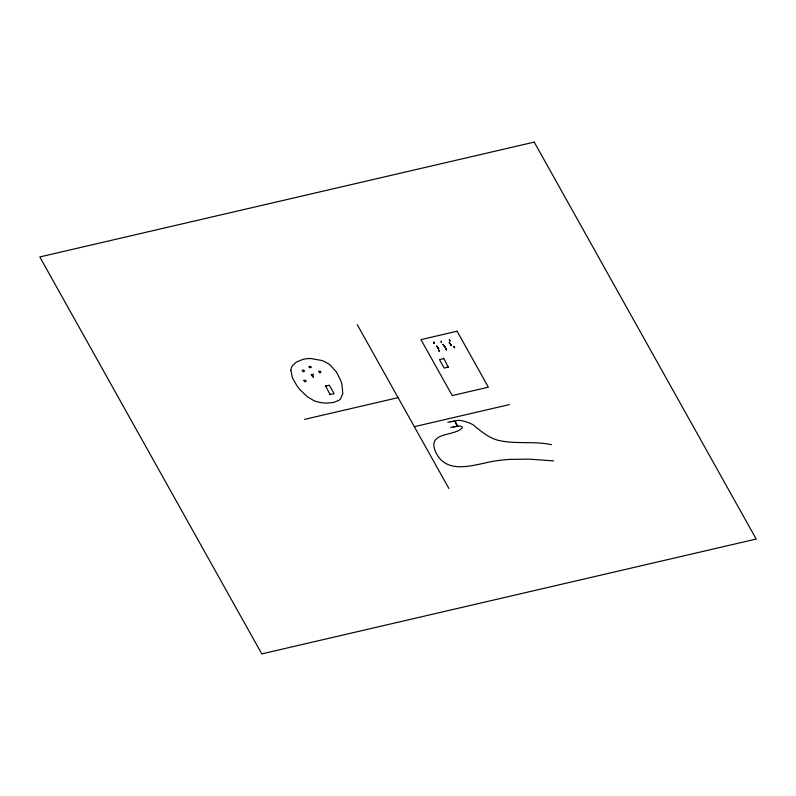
<?xml version="1.0" encoding="UTF-8"?>
<svg xmlns="http://www.w3.org/2000/svg" width="796" height="796" viewBox="0 0 796 796"><rect width="100%" height="100%" fill="white"/><g stroke="black" fill="none" stroke-linecap="round" stroke-linejoin="round"><path stroke-width="1.19" d="M313.057 376.856C307.525 369.802 316.957 381.772 311.883 374.369M325.325 386.13L329.345 385.194L334.081 393.662L330.061 394.597L325.455 385.572M330.061 394.597L330.191 394.04M443.501 358.678L439.482 359.613L444.218 368.08L448.238 367.145L443.631 358.12M448.238 367.145L448.367 366.598M313.375 374.08L313.684 374.18M450.715 427.343L457.8 426.348C447.541 415.044 472.516 422.368 475.361 426.765C480.724 430.905 485.978 435.342 492.197 438.168A30.268 22.278 13.5 0 0 497.092 440.029C514.853 444.665 533.589 440.725 551.519 444.705M457.8 426.348L454.984 420.985L450.257 421.641M313.166 376.737L311.415 374.737L311.883 374.498M433.92 342.34L434.118 343.454L433.631 341.902M449.392 339.952L449.561 340.429L449.302 339.982M441.342 341.892L441.372 342.549L441.054 340.967M436.566 346.121L437.253 346.927L436.954 346.011M442.855 344.419L443.531 345.225L443.243 344.32M449.849 343.524L449.451 342.638M437.939 348.041L438.626 348.847L437.85 347.414M444.228 346.34L444.904 347.155L444.138 345.713M450.436 344.668L451.123 345.474L450.347 344.041M438.477 350.111L438.904 350.001M446.367 349.195L446.367 349.872L445.869 348.32M453.7 346.439L454.038 346.35M438.735 350.558L439.482 351.534L439.153 350.449M453.869 346.897L454.615 347.882L454.536 347.225M449.063 342.738L449.75 343.554M454.287 347.464L454.287 346.787M304.55 419.363L398.09 397.642M414.328 426.676L509.37 404.597M447.82 422.169L454.914 421.174M453.143 426.815L459.372 425.979L461.66 426.596A1.98 1.453 13.5 0 1 462.396 427.671C455.352 436.556 427.532 431.422 435.143 450.795C446.695 478.217 478.575 462.426 499.689 460.347A133.051 97.938 13.5 0 1 509.559 459.401L528.892 459.133L553.538 460.874M449.78 340.698L449.849 340.35M449.969 341.484L450.029 340.807M311.584 374.727L313.236 376.856M311.743 374.637L313.405 376.787M357.295 324.698L448.874 488.465M451.034 344.837L451.123 345.474M450.874 344.887L450.964 345.514M450.506 343.991L450.596 344.628M444.815 346.519L444.904 347.155M444.656 346.559L444.745 347.195M444.287 345.673L444.377 346.3M438.526 348.22L438.626 348.847M438.377 348.26L438.467 348.897M438.009 347.374L438.099 348.001M446.118 348.767L446.367 349.872M439.402 350.877L439.482 351.534M434.089 342.787L434.118 343.454M290.868 370.349L292.341 377.603L296.669 385.373A64.605 47.551 13.5 0 0 300.042 389.751L307.147 396.647L314.032 400.696A21.174 15.582 13.5 0 0 317.455 401.88L322.072 402.796A29.85 21.98 13.5 0 0 326.758 403.114L333.405 402.487L338.718 400.428A13.064 9.612 13.5 0 0 340.598 398.806L342.817 393.443L341.892 384.428A65.192 47.989 13.5 0 0 340.628 380.359L336.519 372.09L330.181 365.056A23.88 17.582 13.5 0 0 321.783 360.479L310.709 358.518A27.004 19.88 13.5 0 0 302.888 359.384L296.202 362.14L292.47 365.663A16.965 12.487 13.5 0 0 291.038 369.075L290.868 370.349M303.963 380.458L305.007 381.911L306.171 381.284L305.395 380.199L303.963 380.458M302.311 370.329L303.256 371.822L304.48 371.244L303.774 370.14L302.311 370.329M309.147 366.568L309.336 367.732L311.316 367.483L310.609 366.379L309.147 366.568M318.798 371.334L319.753 372.827L320.977 372.259L320.271 371.145L318.798 371.334M534.225 142.106L39.8 256.949L261.775 653.894L756.2 539.051L534.225 142.106M457.083 331.226L420.945 339.623L452.237 395.572L488.376 387.184L457.083 331.226"/></g></svg>
